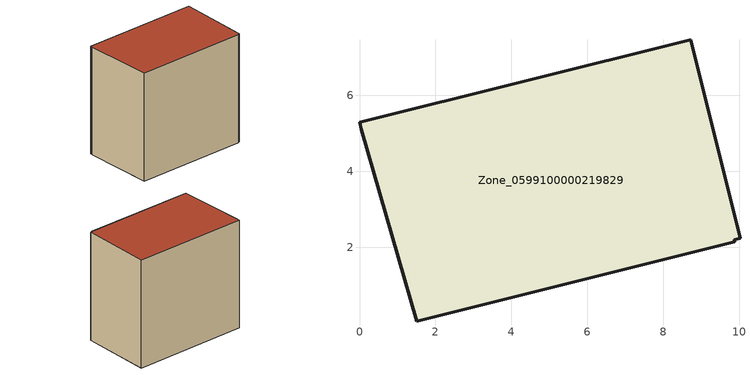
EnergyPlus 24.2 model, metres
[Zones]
Zone_0599100000219829
 floor ground (C_G): 0.04,5.1 0,5.29 8.72,7.47 10.02,2.23 9.87,2.19 9.88,2.14 1.51,0.05 z0
 wall outside (C_F): 10.02,2.23 8.72,7.47 0,5.29 0.04,5.1 1.51,0.05 9.88,2.14 9.87,2.19 10.02,2.23 z0:8.48
 roof outside (C_R): 9.87,2.19 10.02,2.23 8.72,7.47 0,5.29 0.04,5.1 1.51,0.05 9.88,2.14 z8.48
[BUILDING]
Pand.0599100000219829: North Axis=0; Terrain=City; Loads Convergence Tolerance Value=0.04; Temperature Convergence Tolerance Value=0.4; Solar Distribution=FullExterior; Maximum Number of Warmup Days=25; Minimum Number of Warmup Days=1
[Site:Location]
Rotterdam.The.Hague.AP_ZH_NLD Design_Conditions: Latitude=51.96; Longitude=4.45; Time Zone=1; Elevation=-4.5
[SITE:GROUNDTEMPERATURE:BUILDINGSURFACE]
18, 18, 18, 18, 18, 18, 18, 18, 18, 18, 18, 18
[MATERIAL] Thermal Absorptance=0.9; Solar Absorptance=0.7; Visible Absorptance=0.7
Name | Roughness | Thickness | Conductivity | Density | Specific Heat
G.TI.1975-1991 | MediumSmooth | 0.15 | 0.288461 | 540 | 1210
F.TI.1975-1991 | Rough | 0.3 | 0.230769 | 1920 | 840
R.TI.1975-1991 | MediumRough | 0.2 | 0.153846 | 1500 | 1000
[CONSTRUCTION]
C_G: G.TI.1975-1991
C_F: F.TI.1975-1991
C_R: R.TI.1975-1991
[ZONE]
Zone_0599100000219829: Type=1; Multiplier=1; Ceiling Height=Autocalculate; Volume=Autocalculate; Floor Area=autocalculate; Part of Total Floor Area=Yes
[ZONEINFILTRATION:DESIGNFLOWRATE]
Infil_Zone_0599100000219829: Zone or ZoneList or Space or SpaceList=Zone_0599100000219829; Schedule=AlwaysOn; Design Flow Rate Calculation Method=Flow/Area; Flow Rate per Floor Area=0.003; Constant Term Coefficient=1; Temperature Term Coefficient=0; Velocity Term Coefficient=0; Velocity Squared Term Coefficient=0
[HVACTEMPLATE:ZONE:IDEALLOADSAIRSYSTEM]
Zone_0599100000219829: Maximum Heating Supply Air Temperature=50; Minimum Cooling Supply Air Temperature=13; Maximum Heating Supply Air Humidity Ratio=0.0156; Minimum Cooling Supply Air Humidity Ratio=0.0077; Heating Limit=NoLimit; Cooling Limit=NoLimit; Dehumidification Control Type=ConstantSensibleHeatRatio; Cooling Sensible Heat Ratio=0.7; Dehumidification Setpoint=60; Humidification Control Type=None; Humidification Setpoint=30; Outdoor Air Method=None; Outdoor Air Flow Rate per Person=0.00944; Outdoor Air Flow Rate per Zone Floor Area=0; Outdoor Air Flow Rate per Zone=0; Demand Controlled Ventilation Type=None; Outdoor Air Economizer Type=NoEconomizer; Heat Recovery Type=None; Sensible Heat Recovery Effectiveness=0.7; Latent Heat Recovery Effectiveness=0.65
[ZONECONTROL:THERMOSTAT]
ThermostatControl_Zone_0599100000219829: Zone or ZoneList=Zone_0599100000219829; Control Type Schedule=DualSetpointControlType; Control 1=Thermostat_Zone_0599100000219829; Temperature Difference Between Cutout And Setpoint=0
[THERMOSTATSETPOINT:DUALSETPOINT]
Thermostat_Zone_0599100000219829: Heating Setpoint Temperature Schedule=HeatingSetpoint_Zone_0599100000219829; Cooling Setpoint Temperature Schedule=CoolingSetpoint_Zone_0599100000219829
[SCHEDULE:COMPACT]
HeatingSetpoint_Zone_0599100000219829: Through: 12/31, For: AllDays, Until: 24:00, 21
CoolingSetpoint_Zone_0599100000219829: Through: 12/31, For: AllDays, Until: 24:00, 24
DualSetpointControlType: Through: 12/31, For: AllDays, Until: 24:00, 4
AlwaysOn: Through: 12/31, For: AllDays, Until: 24:00, 1
